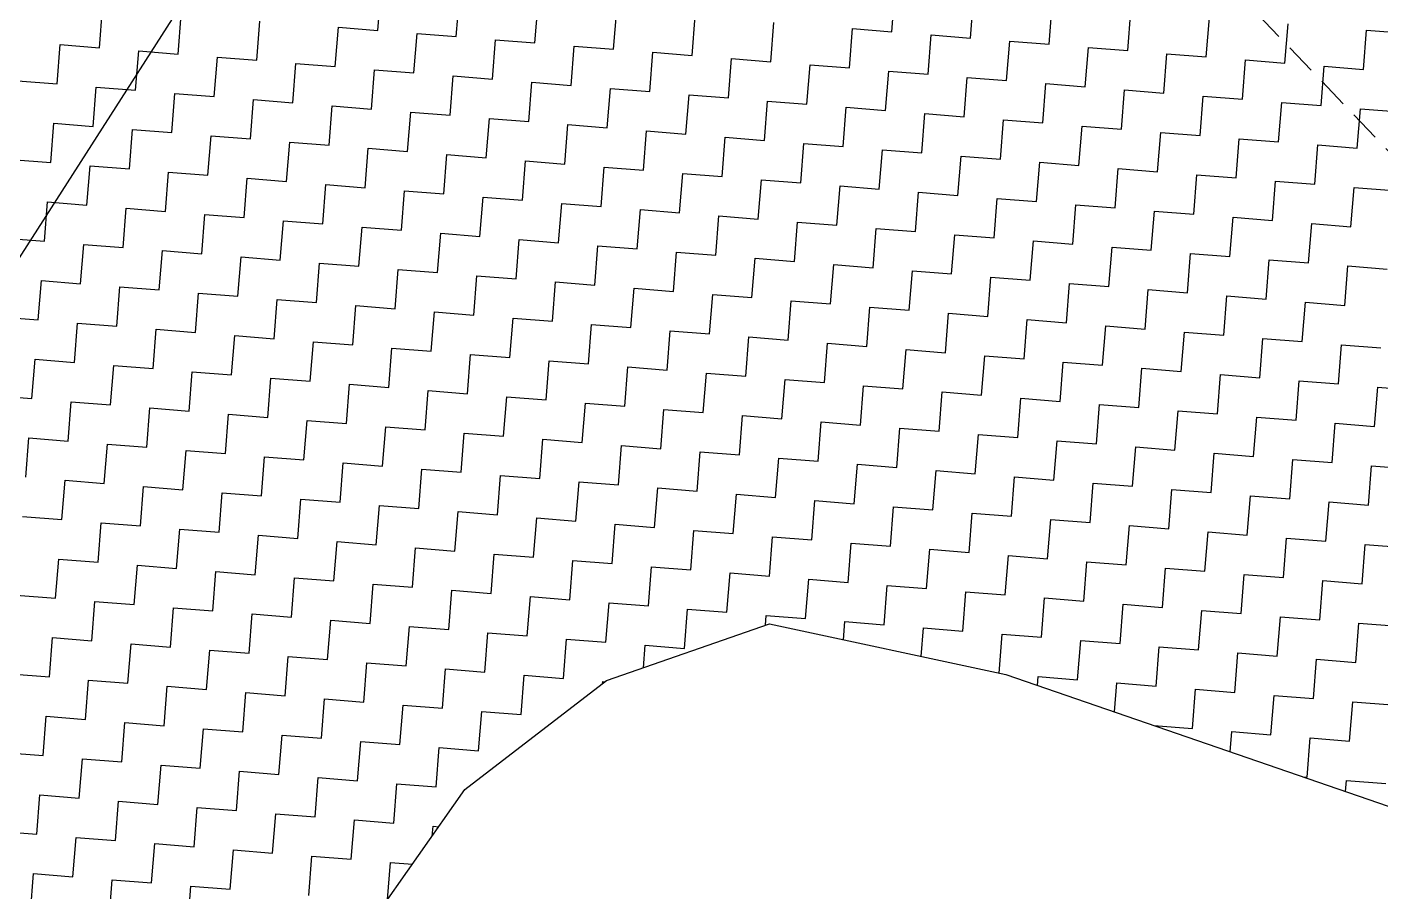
# Model space of a CAD drawing. Header units: metres. Extents: x 281680 to 283954, y 2020493 to 2022850.
# Drawn here: x 283221.7 to 283440.3, y 2020967.1 to 2021106.7 of the extents above; entities that cross this region are included whole.
import ezdxf

# ---------------------------------------------------------------- set-up
doc = ezdxf.new("R2010")
doc.units = ezdxf.units.M
doc.header["$MEASUREMENT"] = 0
doc.linetypes.add('DASHED', pattern=[0.75, 0.5, -0.25])
for name, color, linetype in [('LINE_FOOTPATH', 1, 'DASHED'), ('POLY_HATCH', 12, 'Continuous'), ('POLY_PARCEL', 6, 'Continuous')]:
    doc.layers.add(name, color=color, linetype=linetype)

msp = doc.modelspace()

# ---------------------------------------------------------------- linework, layer by layer
at = {"layer": 'LINE_FOOTPATH', "ltscale": 10}
msp.add_line((283322.01, 2021211.9), (283540.56, 2020982.85), dxfattribs=at)
at = {"layer": 'POLY_HATCH', "linetype": 'Continuous'}
for p, q in [((283278.31, 2021106.17), (283278.82, 2021112.51)), ((283291, 2021105.16), (283291.51, 2021111.5)), ((283361.33, 2021105.94), (283361.83, 2021112.29)), ((283374.02, 2021104.93), (283374.52, 2021111.27)), ((283233.38, 2021103.36), (283233.88, 2021109.71)), ((283303.7, 2021104.14), (283304.2, 2021110.49)), ((283316.39, 2021103.13), (283316.9, 2021109.48)), ((283386.71, 2021103.92), (283387.22, 2021110.26)), ((283399.41, 2021102.91), (283399.91, 2021109.25)), ((283246.07, 2021102.35), (283246.58, 2021108.7)), ((283258.77, 2021101.34), (283259.27, 2021107.68)), ((283271.46, 2021100.33), (283271.96, 2021106.67)), ((283271.96, 2021106.67), (283278.31, 2021106.17)), ((283329.09, 2021102.12), (283329.59, 2021108.47)), ((283341.78, 2021101.11), (283342.28, 2021107.46)), ((283412.1, 2021101.89), (283412.6, 2021108.24)), ((283424.79, 2021100.88), (283425.3, 2021107.23)), ((283284.15, 2021099.31), (283284.66, 2021105.66)), ((283284.66, 2021105.66), (283291, 2021105.16)), ((283296.85, 2021098.3), (283297.35, 2021104.65)), ((283297.35, 2021104.65), (283303.7, 2021104.14)), ((283354.47, 2021100.1), (283354.98, 2021106.45)), ((283354.98, 2021106.45), (283361.33, 2021105.94)), ((283367.17, 2021099.09), (283367.67, 2021105.43)), ((283367.67, 2021105.43), (283374.02, 2021104.93)), ((283379.86, 2021098.08), (283380.37, 2021104.42)), ((283380.37, 2021104.42), (283386.71, 2021103.92)), ((283437.49, 2021099.87), (283437.99, 2021106.22)), ((283437.99, 2021106.22), (283444.34, 2021105.71)), ((283226.53, 2021097.52), (283227.03, 2021103.87)), ((283227.03, 2021103.87), (283233.38, 2021103.36)), ((283239.22, 2021096.51), (283239.73, 2021102.85)), ((283239.73, 2021102.85), (283246.07, 2021102.35)), ((283309.54, 2021097.29), (283310.05, 2021103.64)), ((283310.05, 2021103.64), (283316.39, 2021103.13)), ((283322.23, 2021096.28), (283322.74, 2021102.63)), ((283322.74, 2021102.63), (283329.09, 2021102.12)), ((283392.55, 2021097.06), (283393.06, 2021103.41)), ((283393.06, 2021103.41), (283399.41, 2021102.91)), ((283405.25, 2021096.05), (283405.75, 2021102.4)), ((283405.75, 2021102.4), (283412.1, 2021101.89)), ((283251.91, 2021095.5), (283252.42, 2021101.84)), ((283252.42, 2021101.84), (283258.77, 2021101.34)), ((283264.61, 2021094.49), (283265.11, 2021100.83)), ((283265.11, 2021100.83), (283271.46, 2021100.33)), ((283334.93, 2021095.27), (283335.43, 2021101.62)), ((283335.43, 2021101.62), (283341.78, 2021101.11)), ((283347.62, 2021094.26), (283348.13, 2021100.6)), ((283348.13, 2021100.6), (283354.47, 2021100.1)), ((283417.94, 2021095.04), (283418.45, 2021101.39)), ((283418.45, 2021101.39), (283424.79, 2021100.88)), ((283430.63, 2021094.03), (283431.14, 2021100.38)), ((283431.14, 2021100.38), (283437.49, 2021099.87)), ((283220.18, 2021098.03), (283226.53, 2021097.52)), ((283277.3, 2021093.47), (283277.81, 2021099.82)), ((283277.81, 2021099.82), (283284.15, 2021099.31)), ((283289.99, 2021092.46), (283290.5, 2021098.81)), ((283290.5, 2021098.81), (283296.85, 2021098.3)), ((283360.31, 2021093.25), (283360.82, 2021099.59)), ((283360.82, 2021099.59), (283367.17, 2021099.09)), ((283373.01, 2021092.23), (283373.51, 2021098.58)), ((283373.51, 2021098.58), (283379.86, 2021098.08)), ((283232.37, 2021090.67), (283232.87, 2021097.01)), ((283232.87, 2021097.01), (283239.22, 2021096.51)), ((283245.06, 2021089.66), (283245.57, 2021096)), ((283245.57, 2021096), (283251.91, 2021095.5)), ((283302.69, 2021091.45), (283303.19, 2021097.8)), ((283303.19, 2021097.8), (283309.54, 2021097.29)), ((283315.38, 2021090.44), (283315.89, 2021096.79)), ((283315.89, 2021096.79), (283322.23, 2021096.28)), ((283328.07, 2021089.43), (283328.58, 2021095.77)), ((283328.58, 2021095.77), (283334.93, 2021095.27)), ((283385.7, 2021091.22), (283386.21, 2021097.57)), ((283386.21, 2021097.57), (283392.55, 2021097.06)), ((283398.39, 2021090.21), (283398.9, 2021096.56)), ((283398.9, 2021096.56), (283405.25, 2021096.05)), ((283257.75, 2021088.64), (283258.26, 2021094.99)), ((283258.26, 2021094.99), (283264.61, 2021094.49)), ((283270.45, 2021087.63), (283270.95, 2021093.98)), ((283270.95, 2021093.98), (283277.3, 2021093.47)), ((283340.77, 2021088.42), (283341.27, 2021094.76)), ((283341.27, 2021094.76), (283347.62, 2021094.26)), ((283353.46, 2021087.41), (283353.97, 2021093.75)), ((283353.97, 2021093.75), (283360.31, 2021093.25)), ((283411.09, 2021089.2), (283411.59, 2021095.55)), ((283411.59, 2021095.55), (283417.94, 2021095.04)), ((283423.78, 2021088.19), (283424.29, 2021094.54)), ((283424.29, 2021094.54), (283430.63, 2021094.03)), ((283436.47, 2021087.18), (283436.98, 2021093.52)), ((283436.98, 2021093.52), (283443.33, 2021093.02)), ((283283.14, 2021086.62), (283283.65, 2021092.97)), ((283283.65, 2021092.97), (283289.99, 2021092.46)), ((283295.83, 2021085.61), (283296.34, 2021091.96)), ((283296.34, 2021091.96), (283302.69, 2021091.45)), ((283366.15, 2021086.39), (283366.66, 2021092.74)), ((283366.66, 2021092.74), (283373.01, 2021092.23)), ((283378.85, 2021085.38), (283379.35, 2021091.73)), ((283379.35, 2021091.73), (283385.7, 2021091.22)), ((283225.51, 2021084.83), (283226.02, 2021091.17)), ((283226.02, 2021091.17), (283232.37, 2021090.67)), ((283238.21, 2021083.81), (283238.71, 2021090.16)), ((283238.71, 2021090.16), (283245.06, 2021089.66)), ((283250.9, 2021082.8), (283251.41, 2021089.15)), ((283251.41, 2021089.15), (283257.75, 2021088.64)), ((283308.53, 2021084.6), (283309.03, 2021090.95)), ((283309.03, 2021090.95), (283315.38, 2021090.44)), ((283321.22, 2021083.59), (283321.73, 2021089.93)), ((283321.73, 2021089.93), (283328.07, 2021089.43)), ((283391.54, 2021084.37), (283392.05, 2021090.72)), ((283392.05, 2021090.72), (283398.39, 2021090.21)), ((283404.24, 2021083.36), (283404.74, 2021089.71)), ((283404.74, 2021089.71), (283411.09, 2021089.2)), ((283263.6, 2021081.79), (283264.1, 2021088.14)), ((283264.1, 2021088.14), (283270.45, 2021087.63)), ((283276.29, 2021080.78), (283276.79, 2021087.13)), ((283276.79, 2021087.13), (283283.14, 2021086.62)), ((283333.92, 2021082.58), (283334.42, 2021088.92)), ((283334.42, 2021088.92), (283340.77, 2021088.42)), ((283346.61, 2021081.56), (283347.11, 2021087.91)), ((283347.11, 2021087.91), (283353.46, 2021087.41)), ((283359.3, 2021080.55), (283359.81, 2021086.9)), ((283359.81, 2021086.9), (283366.15, 2021086.39)), ((283416.93, 2021082.35), (283417.43, 2021088.69)), ((283417.43, 2021088.69), (283423.78, 2021088.19)), ((283429.62, 2021081.34), (283430.13, 2021087.68)), ((283430.13, 2021087.68), (283436.47, 2021087.18)), ((283219.17, 2021085.33), (283225.51, 2021084.83)), ((283288.98, 2021079.77), (283289.49, 2021086.12)), ((283289.49, 2021086.12), (283295.83, 2021085.61)), ((283301.68, 2021078.76), (283302.18, 2021085.1)), ((283302.18, 2021085.1), (283308.53, 2021084.6)), ((283372, 2021079.54), (283372.5, 2021085.89)), ((283372.5, 2021085.89), (283378.85, 2021085.38)), ((283384.69, 2021078.53), (283385.2, 2021084.88)), ((283385.2, 2021084.88), (283391.54, 2021084.37)), ((283231.36, 2021077.97), (283231.86, 2021084.32)), ((283231.86, 2021084.32), (283238.21, 2021083.81)), ((283244.05, 2021076.96), (283244.55, 2021083.31)), ((283244.55, 2021083.31), (283250.9, 2021082.8)), ((283314.37, 2021077.75), (283314.87, 2021084.09)), ((283314.87, 2021084.09), (283321.22, 2021083.59)), ((283327.06, 2021076.73), (283327.57, 2021083.08)), ((283327.57, 2021083.08), (283333.92, 2021082.58)), ((283397.38, 2021077.52), (283397.89, 2021083.87)), ((283397.89, 2021083.87), (283404.24, 2021083.36)), ((283410.08, 2021076.51), (283410.58, 2021082.85)), ((283410.58, 2021082.85), (283416.93, 2021082.35)), ((283256.74, 2021075.95), (283257.25, 2021082.3)), ((283257.25, 2021082.3), (283263.6, 2021081.79)), ((283269.44, 2021074.94), (283269.94, 2021081.29)), ((283269.94, 2021081.29), (283276.29, 2021080.78)), ((283339.76, 2021075.72), (283340.26, 2021082.07)), ((283340.26, 2021082.07), (283346.61, 2021081.56)), ((283352.45, 2021074.71), (283352.96, 2021081.06)), ((283352.96, 2021081.06), (283359.3, 2021080.55)), ((283422.77, 2021075.5), (283423.28, 2021081.84)), ((283423.28, 2021081.84), (283429.62, 2021081.34)), ((283435.46, 2021074.48), (283435.97, 2021080.83)), ((283435.97, 2021080.83), (283442.32, 2021080.32)), ((283224.5, 2021072.13), (283225.01, 2021078.48)), ((283225.01, 2021078.48), (283231.36, 2021077.97)), ((283282.13, 2021073.93), (283282.64, 2021080.27)), ((283282.64, 2021080.27), (283288.98, 2021079.77)), ((283294.82, 2021072.92), (283295.33, 2021079.26)), ((283295.33, 2021079.26), (283301.68, 2021078.76)), ((283307.52, 2021071.9), (283308.02, 2021078.25)), ((283308.02, 2021078.25), (283314.37, 2021077.75)), ((283365.14, 2021073.7), (283365.65, 2021080.05)), ((283365.65, 2021080.05), (283372, 2021079.54)), ((283377.84, 2021072.69), (283378.34, 2021079.04)), ((283378.34, 2021079.04), (283384.69, 2021078.53)), ((283237.2, 2021071.12), (283237.7, 2021077.47)), ((283237.7, 2021077.47), (283244.05, 2021076.96)), ((283249.89, 2021070.11), (283250.4, 2021076.46)), ((283250.4, 2021076.46), (283256.74, 2021075.95)), ((283320.21, 2021070.89), (283320.72, 2021077.24)), ((283320.72, 2021077.24), (283327.06, 2021076.73)), ((283332.9, 2021069.88), (283333.41, 2021076.23)), ((283333.41, 2021076.23), (283339.76, 2021075.72)), ((283390.53, 2021071.68), (283391.04, 2021078.02)), ((283391.04, 2021078.02), (283397.38, 2021077.52)), ((283403.22, 2021070.67), (283403.73, 2021077.01)), ((283403.73, 2021077.01), (283410.08, 2021076.51)), ((283415.92, 2021069.65), (283416.42, 2021076)), ((283416.42, 2021076), (283422.77, 2021075.5)), ((283262.58, 2021069.1), (283263.09, 2021075.44)), ((283263.09, 2021075.44), (283269.44, 2021074.94)), ((283275.28, 2021068.09), (283275.78, 2021074.43)), ((283275.78, 2021074.43), (283282.13, 2021073.93)), ((283345.6, 2021068.87), (283346.1, 2021075.22)), ((283346.1, 2021075.22), (283352.45, 2021074.71)), ((283358.29, 2021067.86), (283358.8, 2021074.21)), ((283358.8, 2021074.21), (283365.14, 2021073.7)), ((283428.61, 2021068.64), (283429.12, 2021074.99)), ((283429.12, 2021074.99), (283435.46, 2021074.48)), ((283218.16, 2021072.64), (283224.5, 2021072.13)), ((283230.34, 2021065.28), (283230.85, 2021071.63)), ((283230.85, 2021071.63), (283237.2, 2021071.12)), ((283287.97, 2021067.08), (283288.48, 2021073.42)), ((283288.48, 2021073.42), (283294.82, 2021072.92)), ((283300.66, 2021066.06), (283301.17, 2021072.41)), ((283301.17, 2021072.41), (283307.52, 2021071.9)), ((283370.98, 2021066.85), (283371.49, 2021073.19)), ((283371.49, 2021073.19), (283377.84, 2021072.69)), ((283383.68, 2021065.84), (283384.18, 2021072.18)), ((283384.18, 2021072.18), (283390.53, 2021071.68)), ((283243.04, 2021064.27), (283243.54, 2021070.62)), ((283243.54, 2021070.62), (283249.89, 2021070.11)), ((283255.73, 2021063.26), (283256.24, 2021069.6)), ((283256.24, 2021069.6), (283262.58, 2021069.1)), ((283313.36, 2021065.05), (283313.86, 2021071.4)), ((283313.86, 2021071.4), (283320.21, 2021070.89)), ((283326.05, 2021064.04), (283326.56, 2021070.39)), ((283326.56, 2021070.39), (283332.9, 2021069.88)), ((283396.37, 2021064.82), (283396.88, 2021071.17)), ((283396.88, 2021071.17), (283403.22, 2021070.67)), ((283409.06, 2021063.81), (283409.57, 2021070.16)), ((283409.57, 2021070.16), (283415.92, 2021069.65)), ((283268.42, 2021062.25), (283268.93, 2021068.59)), ((283268.93, 2021068.59), (283275.28, 2021068.09)), ((283281.12, 2021061.23), (283281.62, 2021067.58)), ((283281.62, 2021067.58), (283287.97, 2021067.08)), ((283338.74, 2021063.03), (283339.25, 2021069.38)), ((283339.25, 2021069.38), (283345.6, 2021068.87)), ((283351.44, 2021062.02), (283351.94, 2021068.36)), ((283351.94, 2021068.36), (283358.29, 2021067.86)), ((283364.13, 2021061.01), (283364.64, 2021067.35)), ((283364.64, 2021067.35), (283370.98, 2021066.85)), ((283421.76, 2021062.8), (283422.26, 2021069.15)), ((283422.26, 2021069.15), (283428.61, 2021068.64)), ((283434.45, 2021061.79), (283434.96, 2021068.14)), ((283434.96, 2021068.14), (283441.3, 2021067.63)), ((283223.49, 2021059.44), (283224, 2021065.79)), ((283224, 2021065.79), (283230.34, 2021065.28)), ((283293.81, 2021060.22), (283294.32, 2021066.57)), ((283294.32, 2021066.57), (283300.66, 2021066.06)), ((283306.51, 2021059.21), (283307.01, 2021065.56)), ((283307.01, 2021065.56), (283313.36, 2021065.05)), ((283376.83, 2021060), (283377.33, 2021066.34)), ((283377.33, 2021066.34), (283383.68, 2021065.84)), ((283389.52, 2021058.98), (283390.02, 2021065.33)), ((283390.02, 2021065.33), (283396.37, 2021064.82)), ((283236.19, 2021058.43), (283236.69, 2021064.77)), ((283236.69, 2021064.77), (283243.04, 2021064.27)), ((283248.88, 2021057.42), (283249.38, 2021063.76)), ((283249.38, 2021063.76), (283255.73, 2021063.26)), ((283319.2, 2021058.2), (283319.7, 2021064.55)), ((283319.7, 2021064.55), (283326.05, 2021064.04)), ((283331.89, 2021057.19), (283332.4, 2021063.54)), ((283332.4, 2021063.54), (283338.74, 2021063.03)), ((283402.21, 2021057.97), (283402.72, 2021064.32)), ((283402.72, 2021064.32), (283409.06, 2021063.81)), ((283414.91, 2021056.96), (283415.41, 2021063.31)), ((283415.41, 2021063.31), (283421.76, 2021062.8)), ((283261.57, 2021056.4), (283262.08, 2021062.75)), ((283262.08, 2021062.75), (283268.42, 2021062.25)), ((283274.27, 2021055.39), (283274.77, 2021061.74)), ((283274.77, 2021061.74), (283281.12, 2021061.23)), ((283286.96, 2021054.38), (283287.46, 2021060.73)), ((283287.46, 2021060.73), (283293.81, 2021060.22)), ((283344.59, 2021056.18), (283345.09, 2021062.52)), ((283345.09, 2021062.52), (283351.44, 2021062.02)), ((283357.28, 2021055.17), (283357.79, 2021061.51)), ((283357.79, 2021061.51), (283364.13, 2021061.01)), ((283427.6, 2021055.95), (283428.11, 2021062.3)), ((283428.11, 2021062.3), (283434.45, 2021061.79)), ((283217.14, 2021059.94), (283223.49, 2021059.44)), ((283229.33, 2021052.59), (283229.84, 2021058.93)), ((283229.84, 2021058.93), (283236.19, 2021058.43)), ((283299.65, 2021053.37), (283300.16, 2021059.72)), ((283300.16, 2021059.72), (283306.51, 2021059.21)), ((283312.35, 2021052.36), (283312.85, 2021058.71)), ((283312.85, 2021058.71), (283319.2, 2021058.2)), ((283369.97, 2021054.15), (283370.48, 2021060.5)), ((283370.48, 2021060.5), (283376.83, 2021060)), ((283382.67, 2021053.14), (283383.17, 2021059.49)), ((283383.17, 2021059.49), (283389.52, 2021058.98)), ((283395.36, 2021052.13), (283395.87, 2021058.48)), ((283395.87, 2021058.48), (283402.21, 2021057.97)), ((283242.03, 2021051.57), (283242.53, 2021057.92)), ((283242.53, 2021057.92), (283248.88, 2021057.42)), ((283254.72, 2021050.56), (283255.23, 2021056.91)), ((283255.23, 2021056.91), (283261.57, 2021056.4)), ((283325.04, 2021051.35), (283325.55, 2021057.69)), ((283325.55, 2021057.69), (283331.89, 2021057.19)), ((283337.73, 2021050.34), (283338.24, 2021056.68)), ((283338.24, 2021056.68), (283344.59, 2021056.18)), ((283408.05, 2021051.12), (283408.56, 2021057.47)), ((283408.56, 2021057.47), (283414.91, 2021056.96)), ((283420.75, 2021050.11), (283421.25, 2021056.46)), ((283421.25, 2021056.46), (283427.6, 2021055.95)), ((283267.41, 2021049.55), (283267.92, 2021055.9)), ((283267.92, 2021055.9), (283274.27, 2021055.39)), ((283280.11, 2021048.54), (283280.61, 2021054.89)), ((283280.61, 2021054.89), (283286.96, 2021054.38)), ((283350.43, 2021049.32), (283350.93, 2021055.67)), ((283350.93, 2021055.67), (283357.28, 2021055.17)), ((283363.12, 2021048.31), (283363.63, 2021054.66)), ((283363.63, 2021054.66), (283369.97, 2021054.15)), ((283433.44, 2021049.1), (283433.95, 2021055.44)), ((283433.95, 2021055.44), (283440.29, 2021054.94)), ((283222.48, 2021046.75), (283222.99, 2021053.09)), ((283222.99, 2021053.09), (283229.33, 2021052.59)), ((283235.17, 2021045.73), (283235.68, 2021052.08)), ((283235.68, 2021052.08), (283242.03, 2021051.57)), ((283292.8, 2021047.53), (283293.31, 2021053.88)), ((283293.31, 2021053.88), (283299.65, 2021053.37)), ((283305.49, 2021046.52), (283306, 2021052.86)), ((283306, 2021052.86), (283312.35, 2021052.36)), ((283375.81, 2021047.3), (283376.32, 2021053.65)), ((283376.32, 2021053.65), (283382.67, 2021053.14)), ((283388.51, 2021046.29), (283389.01, 2021052.64)), ((283389.01, 2021052.64), (283395.36, 2021052.13)), ((283247.87, 2021044.72), (283248.37, 2021051.07)), ((283248.37, 2021051.07), (283254.72, 2021050.56)), ((283260.56, 2021043.71), (283261.07, 2021050.06)), ((283261.07, 2021050.06), (283267.41, 2021049.55)), ((283318.19, 2021045.51), (283318.69, 2021051.85)), ((283318.69, 2021051.85), (283325.04, 2021051.35)), ((283330.88, 2021044.49), (283331.39, 2021050.84)), ((283331.39, 2021050.84), (283337.73, 2021050.34)), ((283343.57, 2021043.48), (283344.08, 2021049.83)), ((283344.08, 2021049.83), (283350.43, 2021049.32)), ((283401.2, 2021045.28), (283401.71, 2021051.63)), ((283401.71, 2021051.63), (283408.05, 2021051.12)), ((283413.89, 2021044.27), (283414.4, 2021050.61)), ((283414.4, 2021050.61), (283420.75, 2021050.11)), ((283273.25, 2021042.7), (283273.76, 2021049.05)), ((283273.76, 2021049.05), (283280.11, 2021048.54)), ((283285.95, 2021041.69), (283286.45, 2021048.03)), ((283286.45, 2021048.03), (283292.8, 2021047.53)), ((283356.27, 2021042.47), (283356.77, 2021048.82)), ((283356.77, 2021048.82), (283363.12, 2021048.31)), ((283368.96, 2021041.46), (283369.47, 2021047.81)), ((283369.47, 2021047.81), (283375.81, 2021047.3)), ((283426.59, 2021043.26), (283427.09, 2021049.6)), ((283427.09, 2021049.6), (283433.44, 2021049.1)), ((283439.28, 2021042.24), (283439.79, 2021048.59)), ((283439.79, 2021048.59), (283446.13, 2021048.09)), ((283216.13, 2021047.25), (283222.48, 2021046.75)), ((283228.32, 2021039.89), (283228.83, 2021046.24)), ((283228.83, 2021046.24), (283235.17, 2021045.73)), ((283298.64, 2021040.68), (283299.15, 2021047.02)), ((283299.15, 2021047.02), (283305.49, 2021046.52)), ((283311.33, 2021039.67), (283311.84, 2021046.01)), ((283311.84, 2021046.01), (283318.19, 2021045.51)), ((283381.65, 2021040.45), (283382.16, 2021046.8)), ((283382.16, 2021046.8), (283388.51, 2021046.29)), ((283394.35, 2021039.44), (283394.85, 2021045.78)), ((283394.85, 2021045.78), (283401.2, 2021045.28)), ((283241.01, 2021038.88), (283241.52, 2021045.23)), ((283241.52, 2021045.23), (283247.87, 2021044.72)), ((283253.71, 2021037.87), (283254.21, 2021044.22)), ((283254.21, 2021044.22), (283260.56, 2021043.71)), ((283266.4, 2021036.86), (283266.91, 2021043.21)), ((283266.91, 2021043.21), (283273.25, 2021042.7)), ((283324.03, 2021038.65), (283324.53, 2021045)), ((283324.53, 2021045), (283330.88, 2021044.49)), ((283336.72, 2021037.64), (283337.23, 2021043.99)), ((283337.23, 2021043.99), (283343.57, 2021043.48)), ((283407.04, 2021038.43), (283407.55, 2021044.77)), ((283407.55, 2021044.77), (283413.89, 2021044.27)), ((283419.74, 2021037.41), (283420.24, 2021043.76)), ((283420.24, 2021043.76), (283426.59, 2021043.26)), ((283279.1, 2021035.85), (283279.6, 2021042.19)), ((283279.6, 2021042.19), (283285.95, 2021041.69)), ((283291.79, 2021034.84), (283292.29, 2021041.18)), ((283292.29, 2021041.18), (283298.64, 2021040.68)), ((283349.42, 2021036.63), (283349.92, 2021042.98)), ((283349.92, 2021042.98), (283356.27, 2021042.47)), ((283362.11, 2021035.62), (283362.61, 2021041.97)), ((283362.61, 2021041.97), (283368.96, 2021041.46)), ((283432.43, 2021036.4), (283432.93, 2021042.75)), ((283432.93, 2021042.75), (283439.28, 2021042.24)), ((283221.47, 2021034.05), (283221.97, 2021040.4)), ((283221.97, 2021040.4), (283228.32, 2021039.89)), ((283234.16, 2021033.04), (283234.67, 2021039.39)), ((283234.67, 2021039.39), (283241.01, 2021038.88)), ((283304.48, 2021033.82), (283304.99, 2021040.17)), ((283304.99, 2021040.17), (283311.33, 2021039.67)), ((283317.18, 2021032.81), (283317.68, 2021039.16)), ((283317.68, 2021039.16), (283324.03, 2021038.65)), ((283374.8, 2021034.61), (283375.31, 2021040.95)), ((283375.31, 2021040.95), (283381.65, 2021040.45)), ((283387.5, 2021033.6), (283388, 2021039.94)), ((283388, 2021039.94), (283394.35, 2021039.44)), ((283400.19, 2021032.59), (283400.7, 2021038.93)), ((283400.7, 2021038.93), (283407.04, 2021038.43)), ((283246.86, 2021032.03), (283247.36, 2021038.38)), ((283247.36, 2021038.38), (283253.71, 2021037.87)), ((283259.55, 2021031.02), (283260.05, 2021037.36)), ((283260.05, 2021037.36), (283266.4, 2021036.86)), ((283329.87, 2021031.8), (283330.38, 2021038.15)), ((283330.38, 2021038.15), (283336.72, 2021037.64)), ((283342.56, 2021030.79), (283343.07, 2021037.14)), ((283343.07, 2021037.14), (283349.42, 2021036.63)), ((283412.88, 2021031.57), (283413.39, 2021037.92)), ((283413.39, 2021037.92), (283419.74, 2021037.41)), ((283425.58, 2021030.56), (283426.08, 2021036.91)), ((283426.08, 2021036.91), (283432.43, 2021036.4)), ((283272.24, 2021030.01), (283272.75, 2021036.35)), ((283272.75, 2021036.35), (283279.1, 2021035.85)), ((283284.94, 2021028.99), (283285.44, 2021035.34)), ((283285.44, 2021035.34), (283291.79, 2021034.84)), ((283355.26, 2021029.78), (283355.76, 2021036.13)), ((283355.76, 2021036.13), (283362.11, 2021035.62)), ((283367.95, 2021028.77), (283368.46, 2021035.11)), ((283368.46, 2021035.11), (283374.8, 2021034.61)), ((283438.27, 2021029.55), (283438.78, 2021035.9)), ((283438.78, 2021035.9), (283445.12, 2021035.39)), ((283227.31, 2021027.2), (283227.82, 2021033.55)), ((283227.82, 2021033.55), (283234.16, 2021033.04)), ((283240, 2021026.19), (283240.51, 2021032.53)), ((283240.51, 2021032.53), (283246.86, 2021032.03)), ((283297.63, 2021027.98), (283298.14, 2021034.33)), ((283298.14, 2021034.33), (283304.48, 2021033.82)), ((283310.32, 2021026.97), (283310.83, 2021033.32)), ((283310.83, 2021033.32), (283317.18, 2021032.81)), ((283323.02, 2021025.96), (283323.52, 2021032.31)), ((283323.52, 2021032.31), (283329.87, 2021031.8)), ((283380.64, 2021027.76), (283381.15, 2021034.1)), ((283381.15, 2021034.1), (283387.5, 2021033.6)), ((283393.34, 2021026.74), (283393.84, 2021033.09)), ((283393.84, 2021033.09), (283400.19, 2021032.59)), ((283252.7, 2021025.18), (283253.2, 2021031.52)), ((283253.2, 2021031.52), (283259.55, 2021031.02)), ((283265.39, 2021024.16), (283265.9, 2021030.51)), ((283265.9, 2021030.51), (283272.24, 2021030.01)), ((283335.71, 2021024.95), (283336.22, 2021031.3)), ((283336.22, 2021031.3), (283342.56, 2021030.79)), ((283348.4, 2021023.94), (283348.91, 2021030.28)), ((283348.91, 2021030.28), (283355.26, 2021029.78)), ((283406.03, 2021025.73), (283406.54, 2021032.08)), ((283406.54, 2021032.08), (283412.88, 2021031.57)), ((283418.72, 2021024.72), (283419.23, 2021031.07)), ((283419.23, 2021031.07), (283425.58, 2021030.56)), ((283431.42, 2021023.71), (283431.92, 2021030.06)), ((283431.92, 2021030.06), (283438.27, 2021029.55)), ((283278.08, 2021023.15), (283278.59, 2021029.5)), ((283278.59, 2021029.5), (283284.94, 2021028.99)), ((283290.78, 2021022.14), (283291.28, 2021028.49)), ((283291.28, 2021028.49), (283297.63, 2021027.98)), ((283361.1, 2021022.93), (283361.6, 2021029.27)), ((283361.6, 2021029.27), (283367.95, 2021028.77)), ((283373.79, 2021021.91), (283374.3, 2021028.26)), ((283374.3, 2021028.26), (283380.64, 2021027.76)), ((283220.96, 2021027.7), (283227.31, 2021027.2)), ((283233.15, 2021020.35), (283233.66, 2021026.69)), ((283233.66, 2021026.69), (283240, 2021026.19)), ((283245.84, 2021019.34), (283246.35, 2021025.68)), ((283246.35, 2021025.68), (283252.7, 2021025.18)), ((283303.47, 2021021.13), (283303.98, 2021027.48)), ((283303.98, 2021027.48), (283310.32, 2021026.97)), ((283316.16, 2021020.12), (283316.67, 2021026.47)), ((283316.67, 2021026.47), (283323.02, 2021025.96)), ((283386.48, 2021020.9), (283386.99, 2021027.25)), ((283386.99, 2021027.25), (283393.34, 2021026.74)), ((283399.18, 2021019.89), (283399.68, 2021026.24)), ((283399.68, 2021026.24), (283406.03, 2021025.73)), ((283258.54, 2021018.32), (283259.04, 2021024.67)), ((283259.04, 2021024.67), (283265.39, 2021024.16)), ((283271.23, 2021017.31), (283271.74, 2021023.66)), ((283271.74, 2021023.66), (283278.08, 2021023.15)), ((283328.86, 2021019.11), (283329.36, 2021025.45)), ((283329.36, 2021025.45), (283335.71, 2021024.95)), ((283341.55, 2021018.1), (283342.06, 2021024.44)), ((283342.06, 2021024.44), (283348.4, 2021023.94)), ((283411.87, 2021018.88), (283412.38, 2021025.23)), ((283412.38, 2021025.23), (283418.72, 2021024.72)), ((283424.57, 2021017.87), (283425.07, 2021024.22)), ((283425.07, 2021024.22), (283431.42, 2021023.71)), ((283283.92, 2021016.3), (283284.43, 2021022.65)), ((283284.43, 2021022.65), (283290.78, 2021022.14)), ((283296.62, 2021015.29), (283297.12, 2021021.64)), ((283297.12, 2021021.64), (283303.47, 2021021.13)), ((283354.25, 2021017.08), (283354.75, 2021023.43)), ((283354.75, 2021023.43), (283361.1, 2021022.93)), ((283366.94, 2021016.07), (283367.44, 2021022.42)), ((283367.44, 2021022.42), (283373.79, 2021021.91)), ((283379.63, 2021015.06), (283380.14, 2021021.41)), ((283380.14, 2021021.41), (283386.48, 2021020.9)), ((283437.26, 2021016.86), (283437.76, 2021023.2)), ((283437.76, 2021023.2), (283444.11, 2021022.7)), ((283226.3, 2021014.51), (283226.8, 2021020.85)), ((283226.8, 2021020.85), (283233.15, 2021020.35)), ((283238.99, 2021013.49), (283239.5, 2021019.84)), ((283239.5, 2021019.84), (283245.84, 2021019.34)), ((283309.31, 2021014.28), (283309.82, 2021020.62)), ((283309.82, 2021020.62), (283316.16, 2021020.12)), ((283322.01, 2021013.27), (283322.51, 2021019.61)), ((283322.51, 2021019.61), (283328.86, 2021019.11)), ((283392.33, 2021014.05), (283392.83, 2021020.4)), ((283392.83, 2021020.4), (283399.18, 2021019.89)), ((283405.02, 2021013.04), (283405.52, 2021019.39)), ((283405.52, 2021019.39), (283411.87, 2021018.88)), ((283251.69, 2021012.48), (283252.19, 2021018.83)), ((283252.19, 2021018.83), (283258.54, 2021018.32)), ((283264.38, 2021011.47), (283264.88, 2021017.82)), ((283264.88, 2021017.82), (283271.23, 2021017.31)), ((283334.7, 2021012.26), (283335.2, 2021018.6)), ((283335.2, 2021018.6), (283341.55, 2021018.1)), ((283347.39, 2021011.24), (283347.9, 2021017.59)), ((283347.9, 2021017.59), (283354.25, 2021017.08)), ((283417.71, 2021012.03), (283418.22, 2021018.37)), ((283418.22, 2021018.37), (283424.57, 2021017.87)), ((283430.41, 2021011.02), (283430.91, 2021017.36)), ((283430.91, 2021017.36), (283437.26, 2021016.86)), ((283219.95, 2021015.01), (283226.3, 2021014.51)), ((283277.07, 2021010.46), (283277.58, 2021016.81)), ((283277.58, 2021016.81), (283283.92, 2021016.3)), ((283289.77, 2021009.45), (283290.27, 2021015.8)), ((283290.27, 2021015.8), (283296.62, 2021015.29)), ((283302.46, 2021008.44), (283302.97, 2021014.78)), ((283302.97, 2021014.78), (283309.31, 2021014.28)), ((283360.09, 2021010.23), (283360.59, 2021016.58)), ((283360.59, 2021016.58), (283366.94, 2021016.07)), ((283372.78, 2021009.22), (283373.29, 2021015.57)), ((283373.29, 2021015.57), (283379.63, 2021015.06)), ((283232.14, 2021007.65), (283232.65, 2021014)), ((283232.65, 2021014), (283238.99, 2021013.49)), ((283244.83, 2021006.64), (283245.34, 2021012.99)), ((283245.34, 2021012.99), (283251.69, 2021012.48)), ((283315.15, 2021007.43), (283315.66, 2021013.77)), ((283315.66, 2021013.77), (283322.01, 2021013.27)), ((283327.85, 2021006.41), (283328.35, 2021012.76)), ((283328.35, 2021012.76), (283334.7, 2021012.26)), ((283385.47, 2021008.21), (283385.98, 2021014.56)), ((283385.98, 2021014.56), (283392.33, 2021014.05)), ((283398.17, 2021007.2), (283398.67, 2021013.54)), ((283398.67, 2021013.54), (283405.02, 2021013.04)), ((283257.53, 2021005.63), (283258.03, 2021011.98)), ((283258.03, 2021011.98), (283264.38, 2021011.47)), ((283270.22, 2021004.62), (283270.73, 2021010.97)), ((283270.73, 2021010.97), (283277.07, 2021010.46)), ((283340.92, 2021010.15), (283341.05, 2021011.75)), ((283341.05, 2021011.75), (283347.39, 2021011.24)), ((283353.51, 2021007.81), (283353.74, 2021010.74)), ((283353.74, 2021010.74), (283360.09, 2021010.23)), ((283410.86, 2021006.19), (283411.37, 2021012.53)), ((283411.37, 2021012.53), (283417.71, 2021012.03)), ((283423.55, 2021005.18), (283424.06, 2021011.52)), ((283424.06, 2021011.52), (283430.41, 2021011.02)), ((283436.25, 2021004.16), (283436.75, 2021010.51)), ((283436.75, 2021010.51), (283443.1, 2021010)), ((283282.91, 2021003.61), (283283.42, 2021009.95)), ((283283.42, 2021009.95), (283289.77, 2021009.45)), ((283295.61, 2021002.6), (283296.11, 2021008.94)), ((283296.11, 2021008.94), (283302.46, 2021008.44)), ((283366.07, 2021005.13), (283366.43, 2021009.73)), ((283366.43, 2021009.73), (283372.78, 2021009.22)), ((283378.63, 2021002.45), (283379.13, 2021008.72)), ((283379.13, 2021008.72), (283385.47, 2021008.21)), ((283225.29, 2021001.81), (283225.79, 2021008.16)), ((283225.79, 2021008.16), (283232.14, 2021007.65)), ((283237.98, 2021000.8), (283238.49, 2021007.15)), ((283238.49, 2021007.15), (283244.83, 2021006.64)), ((283250.67, 2020999.79), (283251.18, 2021006.14)), ((283251.18, 2021006.14), (283257.53, 2021005.63)), ((283308.3, 2021001.58), (283308.81, 2021007.93)), ((283308.81, 2021007.93), (283315.15, 2021007.43)), ((283321.21, 2021003.29), (283321.5, 2021006.92)), ((283321.5, 2021006.92), (283327.85, 2021006.41)), ((283391.31, 2021001.36), (283391.82, 2021007.7)), ((283391.82, 2021007.7), (283398.17, 2021007.2)), ((283404.01, 2021000.35), (283404.51, 2021006.69)), ((283404.51, 2021006.69), (283410.86, 2021006.19)), ((283263.37, 2020998.78), (283263.87, 2021005.12)), ((283263.87, 2021005.12), (283270.22, 2021004.62)), ((283276.06, 2020997.77), (283276.57, 2021004.11)), ((283276.57, 2021004.11), (283282.91, 2021003.61)), ((283416.7, 2020999.33), (283417.21, 2021005.68)), ((283417.21, 2021005.68), (283423.55, 2021005.18)), ((283429.39, 2020998.32), (283429.9, 2021004.67)), ((283429.9, 2021004.67), (283436.25, 2021004.16)), ((283218.94, 2021002.32), (283225.29, 2021001.81)), ((283288.75, 2020996.76), (283289.26, 2021003.1)), ((283289.26, 2021003.1), (283295.61, 2021002.6)), ((283301.45, 2020995.74), (283301.95, 2021002.09)), ((283301.95, 2021002.09), (283308.3, 2021001.58)), ((283384.86, 2021000.45), (283384.97, 2021001.86)), ((283384.97, 2021001.86), (283391.31, 2021001.36)), ((283231.13, 2020994.96), (283231.63, 2021001.31)), ((283231.63, 2021001.31), (283237.98, 2021000.8)), ((283243.82, 2020993.95), (283244.33, 2021000.3)), ((283244.33, 2021000.3), (283250.67, 2020999.79)), ((283314.62, 2021000.73), (283314.65, 2021001.08)), ((283314.65, 2021001.08), (283315.04, 2021001.05)), ((283397.29, 2020996.17), (283397.66, 2021000.85)), ((283397.66, 2021000.85), (283404.01, 2021000.35)), ((283409.85, 2020993.49), (283410.35, 2020999.84)), ((283410.35, 2020999.84), (283416.7, 2020999.33)), ((283256.51, 2020992.94), (283257.02, 2020999.28)), ((283257.02, 2020999.28), (283263.37, 2020998.78)), ((283269.21, 2020991.93), (283269.71, 2020998.27)), ((283269.71, 2020998.27), (283276.06, 2020997.77)), ((283281.9, 2020990.91), (283282.41, 2020997.26)), ((283282.41, 2020997.26), (283288.75, 2020996.76)), ((283422.54, 2020992.48), (283423.05, 2020998.83)), ((283423.05, 2020998.83), (283429.39, 2020998.32)), ((283435.24, 2020991.47), (283435.74, 2020997.82)), ((283435.74, 2020997.82), (283442.09, 2020997.31)), ((283224.28, 2020989.12), (283224.78, 2020995.47)), ((283224.78, 2020995.47), (283231.13, 2020994.96)), ((283294.6, 2020989.9), (283295.1, 2020996.25)), ((283295.1, 2020996.25), (283301.45, 2020995.74)), ((283236.97, 2020988.11), (283237.47, 2020994.45)), ((283237.47, 2020994.45), (283243.82, 2020993.95)), ((283249.66, 2020987.1), (283250.17, 2020993.44)), ((283250.17, 2020993.44), (283256.51, 2020992.94)), ((283403.6, 2020993.99), (283409.85, 2020993.49)), ((283415.94, 2020989.74), (283416.2, 2020992.99)), ((283416.2, 2020992.99), (283422.54, 2020992.48)), ((283262.36, 2020986.08), (283262.86, 2020992.43)), ((283262.86, 2020992.43), (283269.21, 2020991.93)), ((283275.05, 2020985.07), (283275.56, 2020991.42)), ((283275.56, 2020991.42), (283281.9, 2020990.91)), ((283428.38, 2020985.63), (283428.89, 2020991.98)), ((283428.89, 2020991.98), (283435.24, 2020991.47)), ((283217.93, 2020989.62), (283224.28, 2020989.12)), ((283230.12, 2020982.27), (283230.62, 2020988.61)), ((283230.62, 2020988.61), (283236.97, 2020988.11)), ((283287.74, 2020984.06), (283288.25, 2020990.41)), ((283288.25, 2020990.41), (283294.6, 2020989.9)), ((283242.81, 2020981.25), (283243.32, 2020987.6)), ((283243.32, 2020987.6), (283249.66, 2020987.1)), ((283255.5, 2020980.24), (283256.01, 2020986.59)), ((283256.01, 2020986.59), (283262.36, 2020986.08)), ((283268.2, 2020979.23), (283268.7, 2020985.58)), ((283268.7, 2020985.58), (283275.05, 2020985.07)), ((283280.89, 2020978.22), (283281.4, 2020984.57)), ((283281.4, 2020984.57), (283287.74, 2020984.06)), ((283427.71, 2020985.68), (283428.38, 2020985.63)), ((283434.59, 2020983.31), (283434.73, 2020985.12)), ((283434.73, 2020985.12), (283441.08, 2020984.62)), ((283223.26, 2020976.43), (283223.77, 2020982.77)), ((283223.77, 2020982.77), (283230.12, 2020982.27)), ((283235.96, 2020975.41), (283236.46, 2020981.76)), ((283236.46, 2020981.76), (283242.81, 2020981.25)), ((283248.65, 2020974.4), (283249.16, 2020980.75)), ((283249.16, 2020980.75), (283255.5, 2020980.24)), ((283261.34, 2020973.39), (283261.85, 2020979.74)), ((283261.85, 2020979.74), (283268.2, 2020979.23)), ((283274.04, 2020972.38), (283274.54, 2020978.73)), ((283274.54, 2020978.73), (283280.89, 2020978.22)), ((283287.11, 2020976.13), (283287.24, 2020977.71)), ((283287.24, 2020977.71), (283288.17, 2020977.64)), ((283216.92, 2020976.93), (283223.26, 2020976.43)), ((283229.11, 2020969.57), (283229.61, 2020975.92)), ((283229.61, 2020975.92), (283235.96, 2020975.41)), ((283241.8, 2020968.56), (283242.3, 2020974.91)), ((283242.3, 2020974.91), (283248.65, 2020974.4)), ((283254.49, 2020967.55), (283255, 2020973.9)), ((283255, 2020973.9), (283261.34, 2020973.39)), ((283267.19, 2020966.54), (283267.69, 2020972.89)), ((283267.69, 2020972.89), (283274.04, 2020972.38)), ((283279.91, 2020965.9), (283280.38, 2020971.87)), ((283280.38, 2020971.87), (283283.91, 2020971.59)), ((283222.25, 2020963.73), (283222.76, 2020970.08)), ((283222.76, 2020970.08), (283229.11, 2020969.57)), ((283234.95, 2020962.72), (283235.45, 2020969.07)), ((283235.45, 2020969.07), (283241.8, 2020968.56)), ((283247.64, 2020961.71), (283248.15, 2020968.06)), ((283248.15, 2020968.06), (283254.49, 2020967.55))]:
    msp.add_line(p, q, dxfattribs=at)
at = {"layer": 'POLY_HATCH'}
for p, q in [((283315.26, 2021001.22), (283341.55, 2021010.37)), ((283341.55, 2021010.37), (283379.75, 2021002.21)), ((283379.75, 2021002.21), (283441.44, 2020980.95)), ((283292.39, 2020983.63), (283315.26, 2021001.22)), ((283277.4, 2020962.34), (283292.39, 2020983.63))]:
    msp.add_line(p, q, dxfattribs=at)
at = {"layer": 'POLY_PARCEL'}
msp.add_line((283174.89, 2020998.41), (283271.2, 2021148.64), dxfattribs=at)

doc.saveas('drawing.dxf')
